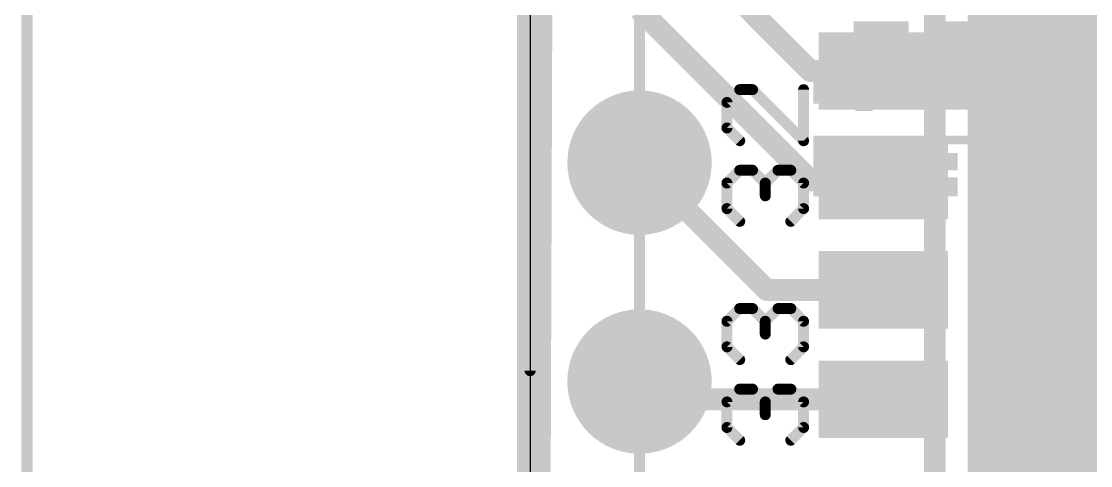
# Model space of a CAD drawing. Extents: x -8.2 to 30.2, y -5.3 to 52.8.
# Drawn here: x -5.91 to 6.51, y 25.06 to 30.21 of the extents above; entities that cross this region are included whole.
import ezdxf

# ---------------------------------------------------------------- set-up
doc = ezdxf.new("R2010")
doc.units = 0
for name, color, linetype in [('1', 12, 'CONTINUOUS'), ('16', 5, 'CONTINUOUS'), ('17', 110, 'CONTINUOUS'), ('20', 53, 'CONTINUOUS'), ('21', 40, 'CONTINUOUS'), ('22', 6, 'CONTINUOUS'), ('47', 253, 'CONTINUOUS')]:
    doc.layers.add(name, color=color, linetype=linetype)

# ---------------------------------------------------------------- blocks, each defined once
blk = doc.blocks.new('RECT')
blk.add_solid([(-0.5, -0.5), (0.5, -0.5), (-0.5, 0.5), (0.5, 0.5)])
blk = doc.blocks.new('ROUNDP')
at = {"const_width": 0.5}
blk.add_lwpolyline([(0, -0.25, 1), (0, 0.25, 1), (0, -0.25)], format="xyb", dxfattribs=at)

msp = doc.modelspace()

# ---------------------------------------------------------------- linework, layer by layer
at = {"layer": '1'}
for points, const_width in [([(0, 0), (0.127, 36.703)], 0.3048), ([(2.4765, 30.4165), (3.255, 29.638)], 0.254), ([(1.27, 30.353), (3.255, 28.368)], 0.254), ([(3.255, 29.638), (4.1, 29.638)], 0.254), ([(2.747, 27.098), (1.27, 28.575)], 0.254), ([(3.255, 28.368), (4.1, 28.368)], 0.254), ([(4.1, 27.098), (2.747, 27.098)], 0.254), ([(1.477, 25.828), (1.27, 26.035)], 0.254), ([(4.1, 25.828), (1.477, 25.828)], 0.254)]:
    msp.add_lwpolyline(points, dxfattribs=dict(at, const_width=const_width))
at = {"layer": '1', "const_width": 0.127}
for points in [[(3.255, 29.7015, 1), (3.255, 29.5745)], [(3.2101, 29.5931, 1), (3.2999, 29.6829)], [(4.1, 29.5745, 1), (4.1, 29.7015)], [(1.3149, 28.6199, 1), (1.2251, 28.5301)], [(3.255, 28.4315, 1), (3.255, 28.3045)], [(3.2101, 28.3231, 1), (3.2999, 28.4129)], [(4.1, 28.3045, 1), (4.1, 28.4315)], [(2.747, 27.1615, 1), (2.747, 27.0345)], [(2.7021, 27.0531, 1), (2.7919, 27.1429)], [(4.1, 27.0345, 1), (4.1, 27.1615)], [(1.3149, 26.0799, 1), (1.2251, 25.9901)], [(1.477, 25.8915, 1), (1.477, 25.7645)], [(4.1, 25.7645, 1), (4.1, 25.8915)], [(1.4321, 25.7831, 1), (1.5219, 25.8729)]]:
    msp.add_lwpolyline(points, format="xyb", dxfattribs=at)
at = {"layer": '16'}
for points, const_width in [([(0, 0), (0, 36.703)], 0.3048), ([(4.699, 21.336), (4.699, 35.7505)], 0.254), ([(5.334, 21.463), (5.334, 33.02)], 0.254), ([(5.969, 21.717), (5.969, 32.385)], 0.4064)]:
    msp.add_lwpolyline(points, dxfattribs=dict(at, const_width=const_width))
at = {"layer": '20'}
msp.add_line((0, 41.148), (0, 2.54), dxfattribs=at)
at = {"layer": '21', "const_width": 0.127}
for points in [[(2.4335, 29.4222), (2.2852, 29.2739)], [(2.5818, 29.4222), (2.4335, 29.4222)], [(3.175, 28.829), (2.5818, 29.4222)], [(3.175, 29.4222), (3.175, 28.829)], [(2.2852, 29.2739), (2.2852, 28.9773)], [(2.2852, 28.9773), (2.4335, 28.829)], [(2.2852, 28.3384), (2.4335, 28.4867)], [(2.4335, 28.4867), (2.5818, 28.4867)], [(2.5818, 28.4867), (2.7301, 28.3384)], [(2.7301, 28.3384), (2.8784, 28.4867)], [(2.8784, 28.4867), (3.0267, 28.4867)], [(3.0267, 28.4867), (3.175, 28.3384)], [(2.2852, 28.0418), (2.2852, 28.3384)], [(2.7301, 28.3384), (2.7301, 28.1901)], [(3.175, 28.3384), (3.175, 28.0418)], [(2.4335, 27.8935), (2.2852, 28.0418)], [(3.175, 28.0418), (3.0267, 27.8935)], [(2.2852, 26.7339), (2.4335, 26.8822)], [(2.4335, 26.8822), (2.5818, 26.8822)], [(2.5818, 26.8822), (2.7301, 26.7339)], [(2.7301, 26.7339), (2.8784, 26.8822)], [(2.8784, 26.8822), (3.0267, 26.8822)], [(3.0267, 26.8822), (3.175, 26.7339)], [(2.2852, 26.4373), (2.2852, 26.7339)], [(2.7301, 26.7339), (2.7301, 26.5856)], [(3.175, 26.7339), (3.175, 26.4373)], [(2.4335, 26.289), (2.2852, 26.4373)], [(3.175, 26.4373), (3.0267, 26.289)], [(2.2852, 25.7984), (2.4335, 25.9467)], [(2.4335, 25.9467), (2.5818, 25.9467)], [(2.5818, 25.9467), (2.7301, 25.7984)], [(2.7301, 25.7984), (2.8784, 25.9467)], [(2.8784, 25.9467), (3.0267, 25.9467)], [(3.0267, 25.9467), (3.175, 25.7984)], [(2.2852, 25.5018), (2.2852, 25.7984)], [(2.7301, 25.7984), (2.7301, 25.6501)], [(3.175, 25.7984), (3.175, 25.5018)], [(2.4335, 25.3535), (2.2852, 25.5018)], [(3.175, 25.5018), (3.0267, 25.3535)]]:
    msp.add_lwpolyline(points, dxfattribs=at)
at = {"layer": '21', "const_width": 0.0635}
for points in [[(2.4335, 29.4539, 1), (2.4335, 29.3904)], [(2.456, 29.3997, 1), (2.4111, 29.4446)], [(2.6043, 29.4446, 1), (2.5594, 29.3997)], [(2.5818, 29.3904, 1), (2.5818, 29.4539)], [(3.2068, 29.4222, 1), (3.1433, 29.4222)], [(2.317, 29.2739, 1), (2.2535, 29.2739)], [(2.2628, 29.2963, 1), (2.3077, 29.2514)], [(2.2535, 28.9773, 1), (2.317, 28.9773)], [(2.3077, 28.9997, 1), (2.2628, 28.9548)], [(2.4111, 28.8065, 1), (2.456, 28.8515)], [(3.1433, 28.829, 1), (3.2068, 28.829)], [(3.1525, 28.8065, 1), (3.1975, 28.8515)], [(2.4335, 28.5184, 1), (2.4335, 28.4549)], [(2.456, 28.4642, 1), (2.4111, 28.5091)], [(2.6043, 28.5091, 1), (2.5594, 28.4642)], [(2.5818, 28.4549, 1), (2.5818, 28.5184)], [(2.8784, 28.5184, 1), (2.8784, 28.4549)], [(2.9009, 28.4642, 1), (2.856, 28.5091)], [(3.0492, 28.5091, 1), (3.0043, 28.4642)], [(3.0267, 28.4549, 1), (3.0267, 28.5184)], [(2.317, 28.3384, 1), (2.2535, 28.3384)], [(2.2628, 28.3608, 1), (2.3077, 28.3159)], [(2.7619, 28.3384, 1), (2.6984, 28.3384)], [(2.7077, 28.3608, 1), (2.7526, 28.3159)], [(2.7077, 28.3159, 1), (2.7526, 28.3608)], [(3.2068, 28.3384, 1), (3.1433, 28.3384)], [(3.1525, 28.3159, 1), (3.1975, 28.3608)], [(2.6984, 28.1901, 1), (2.7619, 28.1901)], [(2.2535, 28.0418, 1), (2.317, 28.0418)], [(2.3077, 28.0642, 1), (2.2628, 28.0193)], [(3.1433, 28.0418, 1), (3.2068, 28.0418)], [(3.1975, 28.0193, 1), (3.1525, 28.0642)], [(2.4111, 27.871, 1), (2.456, 27.9159)], [(3.0043, 27.9159, 1), (3.0492, 27.871)], [(2.4335, 26.9139, 1), (2.4335, 26.8504)], [(2.456, 26.8597, 1), (2.4111, 26.9046)], [(2.6043, 26.9046, 1), (2.5594, 26.8597)], [(2.5818, 26.8504, 1), (2.5818, 26.9139)], [(2.8784, 26.9139, 1), (2.8784, 26.8504)], [(2.9009, 26.8597, 1), (2.856, 26.9046)], [(3.0492, 26.9046, 1), (3.0043, 26.8597)], [(3.0267, 26.8504, 1), (3.0267, 26.9139)], [(2.317, 26.7339, 1), (2.2535, 26.7339)], [(2.2628, 26.7563, 1), (2.3077, 26.7114)], [(2.7619, 26.7339, 1), (2.6984, 26.7339)], [(2.7077, 26.7563, 1), (2.7526, 26.7114)], [(2.7077, 26.7114, 1), (2.7526, 26.7563)], [(3.2068, 26.7339, 1), (3.1433, 26.7339)], [(3.1525, 26.7114, 1), (3.1975, 26.7563)], [(2.6984, 26.5856, 1), (2.7619, 26.5856)], [(2.2535, 26.4373, 1), (2.317, 26.4373)], [(2.3077, 26.4597, 1), (2.2628, 26.4148)], [(3.1433, 26.4373, 1), (3.2068, 26.4373)], [(3.1975, 26.4148, 1), (3.1525, 26.4597)], [(2.4111, 26.2665, 1), (2.456, 26.3115)], [(3.0043, 26.3115, 1), (3.0492, 26.2665)], [(2.4335, 25.9784, 1), (2.4335, 25.9149)], [(2.456, 25.9242, 1), (2.4111, 25.9691)], [(2.6043, 25.9691, 1), (2.5594, 25.9242)], [(2.5818, 25.9149, 1), (2.5818, 25.9784)], [(2.8784, 25.9784, 1), (2.8784, 25.9149)], [(2.9009, 25.9242, 1), (2.856, 25.9691)], [(3.0492, 25.9691, 1), (3.0043, 25.9242)], [(3.0267, 25.9149, 1), (3.0267, 25.9784)], [(2.317, 25.7984, 1), (2.2535, 25.7984)], [(2.2628, 25.8208, 1), (2.3077, 25.7759)], [(2.7619, 25.7984, 1), (2.6984, 25.7984)], [(2.7077, 25.8208, 1), (2.7526, 25.7759)], [(2.7077, 25.7759, 1), (2.7526, 25.8208)], [(3.2068, 25.7984, 1), (3.1433, 25.7984)], [(3.1525, 25.7759, 1), (3.1975, 25.8208)], [(2.6984, 25.6501, 1), (2.7619, 25.6501)], [(2.2535, 25.5018, 1), (2.317, 25.5018)], [(2.3077, 25.5242, 1), (2.2628, 25.4793)], [(3.1433, 25.5018, 1), (3.2068, 25.5018)], [(3.1975, 25.4793, 1), (3.1525, 25.5242)], [(2.4111, 25.331, 1), (2.456, 25.3759)], [(3.0043, 25.3759, 1), (3.0492, 25.331)]]:
    msp.add_lwpolyline(points, format="xyb", dxfattribs=at)
at = {"layer": '47', "const_width": 0.13}
for points in [[(0, 26.162), (0, 52.369)], [(1.27, 23.495), (1.27, 48.178)], [(-5.842, 0.065), (-5.842, 43.623)]]:
    msp.add_lwpolyline(points, dxfattribs=at)
at = {"layer": '47', "const_width": 0.065}
msp.add_lwpolyline([(-0.0325, 26.162, 1), (0.0325, 26.162)], format="xyb", dxfattribs=at)

# ---------------------------------------------------------------- block references
at = {"layer": '1', "xscale": 1.5, "yscale": 0.9, "rotation": 180}
for p in [(4.1, 29.638), (4.1, 28.368), (4.1, 27.098), (4.1, 25.828)]:
    msp.add_blockref('RECT', p, dxfattribs=at)
at = {"layer": '17', "xscale": 1.6764, "yscale": 1.6764}
for p in [(1.27, 28.575), (1.27, 28.575), (1.27, 26.035), (1.27, 26.035)]:
    msp.add_blockref('ROUNDP', p, dxfattribs=at)
at = {"layer": '21', "xscale": 4.699, "yscale": 17.907}
msp.add_blockref('RECT', (7.4295, 28.0035), dxfattribs=at)
at = {"layer": '22', "rotation": 180}
for p, xscale, yscale in [((4.076, 30.2057), 0.6371, 0.0168), ((4.076, 30.1889), 0.6371, 0.0168), ((4.076, 30.1722), 0.6371, 0.0167), ((4.9309, 30.2057), 0.637, 0.0168), ((4.9309, 30.1889), 0.637, 0.0168), ((4.9309, 30.1722), 0.637, 0.0167), ((5.7858, 30.2057), 0.6371, 0.0168), ((5.7858, 30.1889), 0.6371, 0.0168), ((5.7858, 30.1722), 0.6371, 0.0167), ((4.076, 30.1554), 0.6371, 0.0168), ((4.076, 30.1386), 0.6371, 0.0168), ((4.076, 30.1219), 0.6371, 0.0167), ((4.076, 30.1051), 0.6371, 0.0168), ((4.076, 30.0884), 0.6371, 0.0167), ((4.076, 30.0716), 0.6371, 0.0168), ((4.076, 30.0548), 0.6371, 0.0168), ((4.076, 30.0381), 0.6371, 0.0167), ((4.9309, 30.1554), 0.637, 0.0168), ((4.9309, 30.1386), 0.637, 0.0168), ((4.9309, 30.1219), 0.637, 0.0167), ((4.9309, 30.1051), 0.637, 0.0168), ((4.9309, 30.0884), 0.637, 0.0167), ((4.9309, 30.0716), 0.637, 0.0168), ((4.9309, 30.0548), 0.637, 0.0168), ((4.9309, 30.0381), 0.637, 0.0167), ((5.7858, 30.1554), 0.6371, 0.0168), ((5.7858, 30.1386), 0.6371, 0.0168), ((5.7858, 30.1219), 0.6371, 0.0167), ((5.7858, 30.1051), 0.6371, 0.0168), ((5.7858, 30.0884), 0.6371, 0.0167), ((5.7858, 30.0716), 0.6371, 0.0168), ((5.7858, 30.0548), 0.6371, 0.0168), ((5.7858, 30.0381), 0.6371, 0.0167), ((4.076, 30.0213), 0.6371, 0.0168), ((4.076, 30.0045), 0.6371, 0.0168), ((4.076, 29.9878), 0.6371, 0.0167), ((4.076, 29.971), 0.6371, 0.0168), ((4.076, 29.9542), 0.6371, 0.0168), ((4.076, 29.9375), 0.6371, 0.0167), ((4.076, 29.9207), 0.6371, 0.0168), ((4.9309, 30.0213), 0.637, 0.0168), ((4.9309, 30.0045), 0.637, 0.0168), ((4.9309, 29.9878), 0.637, 0.0167), ((4.9309, 29.971), 0.637, 0.0168), ((4.9309, 29.9542), 0.637, 0.0168), ((4.9309, 29.9375), 0.637, 0.0167), ((4.9309, 29.9207), 0.637, 0.0168), ((5.7858, 30.0213), 0.6371, 0.0168), ((5.7858, 30.0045), 0.6371, 0.0168), ((5.7858, 29.9878), 0.6371, 0.0167), ((5.7858, 29.971), 0.6371, 0.0168), ((5.7858, 29.9542), 0.6371, 0.0168), ((5.7858, 29.9375), 0.6371, 0.0167), ((5.7858, 29.9207), 0.6371, 0.0168), ((4.0676, 29.7866), 0.6538, 0.0168), ((4.076, 29.9039), 0.6371, 0.0168), ((4.076, 29.8872), 0.6371, 0.0167), ((4.076, 29.8704), 0.6371, 0.0168), ((4.076, 29.8537), 0.6371, 0.0167), ((4.076, 29.8369), 0.6371, 0.0168), ((4.076, 29.8201), 0.6371, 0.0168), ((4.076, 29.8034), 0.6371, 0.0167), ((4.9309, 29.9039), 0.637, 0.0168), ((4.9309, 29.8872), 0.637, 0.0167), ((4.9309, 29.8704), 0.637, 0.0168), ((4.9309, 29.8537), 0.637, 0.0167), ((4.9309, 29.8369), 0.637, 0.0168), ((4.9309, 29.8201), 0.637, 0.0168), ((4.9309, 29.8034), 0.637, 0.0167), ((4.9309, 29.7866), 0.637, 0.0168), ((5.7858, 29.9039), 0.6371, 0.0168), ((5.7858, 29.8872), 0.6371, 0.0167), ((5.7858, 29.8704), 0.6371, 0.0168), ((5.7858, 29.8537), 0.6371, 0.0167), ((5.7858, 29.8369), 0.6371, 0.0168), ((5.7858, 29.8201), 0.6371, 0.0168), ((5.7858, 29.8034), 0.6371, 0.0167), ((5.7942, 29.7866), 0.6538, 0.0168), ((3.8413, 29.686), 1.1065, 0.0168), ((3.8413, 29.6693), 1.1065, 0.0167), ((4.0257, 29.7028), 0.7377, 0.0167), ((4.0508, 29.7195), 0.6874, 0.0168), ((4.0592, 29.7363), 0.6706, 0.0168), ((4.0676, 29.7698), 0.6538, 0.0168), ((4.0676, 29.7531), 0.6538, 0.0167), ((4.9309, 29.7698), 0.637, 0.0168), ((4.9309, 29.7531), 0.637, 0.0167), ((4.9309, 29.7363), 0.637, 0.0168), ((4.9309, 29.7195), 0.637, 0.0168), ((4.9309, 29.7028), 0.637, 0.0167), ((4.9309, 29.686), 0.637, 0.0168), ((4.9309, 29.6693), 0.637, 0.0167), ((5.8361, 29.7531), 0.7377, 0.0167), ((5.8194, 29.7698), 0.7041, 0.0168), ((5.8697, 29.7363), 0.8047, 0.0168), ((5.9032, 29.7195), 0.8718, 0.0168), ((6.4816, 29.7028), 2.0285, 0.0167), ((6.4816, 29.686), 2.0285, 0.0168), ((6.4732, 29.6693), 2.0117, 0.0167), ((3.8413, 29.6525), 1.1065, 0.0168), ((3.8413, 29.6357), 1.1065, 0.0168), ((3.8413, 29.619), 1.1065, 0.0167), ((3.8413, 29.6022), 1.1065, 0.0168), ((3.8413, 29.5854), 1.1065, 0.0168), ((3.8413, 29.5687), 1.1065, 0.0167), ((3.8413, 29.5519), 1.1065, 0.0168), ((4.9309, 29.6525), 0.637, 0.0168), ((4.9309, 29.6357), 0.637, 0.0168), ((4.9309, 29.619), 0.637, 0.0167), ((4.9309, 29.6022), 0.637, 0.0168), ((4.9309, 29.5854), 0.637, 0.0168), ((4.9309, 29.5687), 0.637, 0.0167), ((4.9309, 29.5519), 0.637, 0.0168), ((6.4732, 29.6525), 2.0117, 0.0168), ((6.4732, 29.6357), 2.0117, 0.0168), ((6.4732, 29.619), 2.0117, 0.0167), ((6.4732, 29.6022), 2.0117, 0.0168), ((6.4732, 29.5854), 2.0117, 0.0168), ((6.4732, 29.5687), 2.0117, 0.0167), ((6.4732, 29.5519), 2.0117, 0.0168), ((3.8329, 29.5351), 1.0897, 0.0168), ((3.8329, 29.5184), 1.0897, 0.0167), ((3.8329, 29.5016), 1.0897, 0.0168), ((3.8329, 29.4848), 1.0897, 0.0168), ((3.8329, 29.4681), 1.0897, 0.0167), ((3.8245, 29.4513), 1.0729, 0.0168), ((3.8245, 29.4346), 1.0729, 0.0167), ((3.8245, 29.4178), 1.0729, 0.0168), ((4.9309, 29.5351), 0.637, 0.0168), ((4.9309, 29.5184), 0.637, 0.0167), ((4.9309, 29.5016), 0.637, 0.0168), ((4.9309, 29.4848), 0.637, 0.0168), ((4.9309, 29.4681), 0.637, 0.0167), ((4.9309, 29.4513), 0.637, 0.0168), ((4.9309, 29.4346), 0.637, 0.0167), ((4.9309, 29.4178), 0.637, 0.0168), ((5.7858, 29.4681), 0.6371, 0.0167), ((5.7858, 29.4513), 0.6371, 0.0168), ((5.7858, 29.4346), 0.6371, 0.0167), ((5.7858, 29.4178), 0.6371, 0.0168), ((6.4648, 29.5184), 1.995, 0.0167), ((6.4648, 29.5016), 1.995, 0.0168), ((6.4648, 29.4848), 1.995, 0.0168), ((6.4732, 29.5351), 2.0117, 0.0168), ((6.7917, 29.4681), 1.3412, 0.0167), ((6.7917, 29.4513), 1.3076, 0.0168), ((6.8001, 29.4178), 1.2573, 0.0168), ((6.8085, 29.4346), 1.2741, 0.0167), ((3.8161, 29.3843), 1.0562, 0.0167), ((3.8161, 29.3675), 1.0562, 0.0168), ((3.8077, 29.3507), 1.0394, 0.0168), ((3.7993, 29.334), 1.0226, 0.0167), ((3.7993, 29.3172), 1.0226, 0.0168), ((3.8245, 29.401), 1.0729, 0.0168), ((3.791, 29.3004), 1.0059, 0.0168), ((4.9309, 29.401), 0.637, 0.0168), ((4.9309, 29.3843), 0.637, 0.0167), ((4.9309, 29.3675), 0.637, 0.0168), ((4.9309, 29.3507), 0.637, 0.0168), ((4.9309, 29.334), 0.637, 0.0167), ((4.9309, 29.3172), 0.637, 0.0168), ((4.9309, 29.3004), 0.637, 0.0168), ((5.7858, 29.401), 0.6371, 0.0168), ((5.7858, 29.3843), 0.6371, 0.0167), ((5.7858, 29.3675), 0.6371, 0.0168), ((5.7858, 29.3507), 0.6371, 0.0168), ((5.7858, 29.334), 0.6371, 0.0167), ((5.7858, 29.3172), 0.6371, 0.0168), ((5.7858, 29.3004), 0.6371, 0.0168), ((6.8169, 29.401), 1.2237, 0.0168), ((6.8169, 29.3843), 1.1903, 0.0167), ((6.8253, 29.3675), 1.1735, 0.0168), ((6.8336, 29.3507), 1.1232, 0.0168), ((6.8336, 29.334), 1.0896, 0.0167), ((6.8336, 29.3172), 1.0562, 0.0168), ((6.8336, 29.3004), 1.0226, 0.0168), ((3.7742, 29.2837), 0.9723, 0.0167), ((3.7742, 29.2669), 0.9723, 0.0168), ((3.791, 29.2502), 0.8717, 0.0167), ((3.8077, 29.2334), 0.7712, 0.0168), ((3.8077, 29.2166), 0.7041, 0.0168), ((3.8413, 29.1999), 0.5365, 0.0167), ((3.8748, 29.1831), 0.2012, 0.0168), ((4.9309, 29.2837), 0.637, 0.0167), ((4.9309, 29.2669), 0.637, 0.0168), ((4.9309, 29.2502), 0.637, 0.0167), ((4.9309, 29.2334), 0.637, 0.0168), ((4.9309, 29.2166), 0.637, 0.0168), ((4.9309, 29.1999), 0.637, 0.0167), ((5.7858, 29.2837), 0.6371, 0.0167), ((5.7858, 29.2669), 0.6371, 0.0168), ((5.7858, 29.2502), 0.6371, 0.0167), ((5.7858, 29.2334), 0.6371, 0.0168), ((5.7858, 29.2166), 0.6371, 0.0168), ((5.7858, 29.1999), 0.6371, 0.0167), ((6.842, 29.2837), 0.9724, 0.0167), ((6.842, 29.2669), 0.9388, 0.0168), ((6.842, 29.2502), 0.8718, 0.0167), ((6.842, 29.2334), 0.7712, 0.0168), ((6.8336, 29.2166), 0.7208, 0.0168), ((10.287, 28.8813), 13.998, 0.0168), ((10.287, 28.8646), 13.998, 0.0167), ((10.287, 28.8478), 13.998, 0.0168), ((10.287, 28.8311), 13.998, 0.0167), ((10.287, 28.8143), 13.998, 0.0168), ((10.287, 28.7975), 13.998, 0.0168), ((3.5981, 28.7472), 0.6203, 0.0168), ((3.5981, 28.7305), 0.6203, 0.0167), ((3.5897, 28.7137), 0.6035, 0.0168), ((3.5897, 28.6969), 0.6035, 0.0168), ((3.6317, 28.7808), 0.6874, 0.0167), ((3.6149, 28.764), 0.6538, 0.0168), ((3.5814, 28.6802), 0.5868, 0.0167), ((4.1263, 28.6802), 0.3017, 0.0167), ((4.4447, 28.7808), 0.3353, 0.0167), ((4.4615, 28.764), 0.3018, 0.0168), ((4.4783, 28.7472), 0.2682, 0.0168), ((4.4867, 28.7305), 0.2515, 0.0167), ((4.4867, 28.7137), 0.2515, 0.0168), ((4.4867, 28.6969), 0.2515, 0.0168), ((4.6627, 28.6802), 0.6035, 0.0167), ((5.2243, 28.7808), 0.285, 0.0167), ((5.2243, 28.764), 0.285, 0.0168), ((5.2243, 28.7472), 0.285, 0.0168), ((5.2243, 28.7305), 0.285, 0.0167), ((5.2243, 28.7137), 0.285, 0.0168), ((5.2243, 28.6969), 0.285, 0.0168), ((5.2243, 28.6802), 0.285, 0.0167), ((5.6433, 28.764), 0.3521, 0.0168), ((5.6349, 28.7472), 0.3353, 0.0168), ((5.6601, 28.7808), 0.3856, 0.0167), ((5.6266, 28.7305), 0.3186, 0.0167), ((5.6266, 28.7137), 0.3186, 0.0168), ((5.6182, 28.6969), 0.3018, 0.0168), ((5.6098, 28.6802), 0.285, 0.0167), ((6.0206, 28.6802), 0.3017, 0.0167), ((6.3726, 28.7808), 0.2012, 0.0167), ((6.3726, 28.764), 0.2012, 0.0168), ((6.3726, 28.7472), 0.2012, 0.0168), ((6.3726, 28.7305), 0.2012, 0.0167), ((6.3726, 28.7137), 0.2012, 0.0168), ((6.3726, 28.6969), 0.2012, 0.0168), ((6.4816, 28.6802), 0.4191, 0.0167), ((3.5814, 28.6634), 0.5868, 0.0168), ((3.5814, 28.6466), 0.5868, 0.0168), ((3.5814, 28.6299), 0.5868, 0.0167), ((3.5814, 28.6131), 0.5868, 0.0168), ((3.5814, 28.5964), 0.5868, 0.0167), ((3.7826, 28.5796), 0.9891, 0.0168), ((3.7826, 28.5628), 0.9891, 0.0168), ((3.7826, 28.5461), 0.9891, 0.0167), ((4.1263, 28.6634), 0.3017, 0.0168), ((4.1263, 28.6466), 0.3017, 0.0168), ((4.1263, 28.6299), 0.3017, 0.0167), ((4.1263, 28.6131), 0.3017, 0.0168), ((4.1263, 28.5964), 0.3017, 0.0167), ((4.6711, 28.6634), 0.5867, 0.0168), ((4.6711, 28.6466), 0.5867, 0.0168), ((4.6711, 28.6299), 0.5867, 0.0167), ((4.6711, 28.6131), 0.5867, 0.0168), ((4.6711, 28.5964), 0.5867, 0.0167), ((4.6711, 28.5796), 0.5867, 0.0168), ((4.6711, 28.5628), 0.5867, 0.0168), ((4.6711, 28.5461), 0.5867, 0.0167), ((5.2243, 28.6634), 0.285, 0.0168), ((5.2243, 28.6466), 0.285, 0.0168), ((5.2243, 28.6299), 0.285, 0.0167), ((5.2243, 28.6131), 0.285, 0.0168), ((5.2243, 28.5964), 0.285, 0.0167), ((5.2243, 28.5796), 0.285, 0.0168), ((5.2243, 28.5628), 0.285, 0.0168), ((5.2243, 28.5461), 0.285, 0.0167), ((5.6098, 28.6634), 0.285, 0.0168), ((5.6098, 28.6466), 0.285, 0.0168), ((5.6098, 28.6299), 0.285, 0.0167), ((5.6098, 28.6131), 0.285, 0.0168), ((5.6098, 28.5964), 0.285, 0.0167), ((5.6098, 28.5796), 0.285, 0.0168), ((5.6098, 28.5628), 0.285, 0.0168), ((5.6098, 28.5461), 0.285, 0.0167), ((6.0122, 28.6466), 0.3185, 0.0168), ((6.0122, 28.6299), 0.3185, 0.0167), ((6.0122, 28.6131), 0.3185, 0.0168), ((6.0122, 28.5964), 0.3185, 0.0167), ((6.0122, 28.5796), 0.3185, 0.0168), ((6.0122, 28.5628), 0.3185, 0.0168), ((6.0122, 28.5461), 0.3185, 0.0167), ((6.0206, 28.6634), 0.3017, 0.0168), ((6.4816, 28.6634), 0.4191, 0.0168), ((6.4816, 28.6466), 0.4191, 0.0168), ((6.4816, 28.6299), 0.4191, 0.0167), ((6.4816, 28.6131), 0.4191, 0.0168), ((6.4816, 28.5964), 0.4191, 0.0167), ((6.4816, 28.5796), 0.4191, 0.0168), ((6.4816, 28.5628), 0.4191, 0.0168), ((6.4816, 28.5461), 0.4191, 0.0167), ((3.5981, 28.4455), 0.6203, 0.0167), ((3.5897, 28.4287), 0.6035, 0.0168), ((3.749, 28.4958), 0.922, 0.0167), ((3.6149, 28.4622), 0.6538, 0.0168), ((3.7826, 28.5293), 0.9891, 0.0168), ((3.7742, 28.5125), 0.9723, 0.0168), ((3.6904, 28.479), 0.8047, 0.0168), ((4.5034, 28.4455), 0.3185, 0.0167), ((4.5034, 28.4287), 0.3185, 0.0168), ((4.6627, 28.4958), 0.6035, 0.0167), ((4.5118, 28.479), 0.3018, 0.0168), ((4.5118, 28.4622), 0.3018, 0.0168), ((4.6711, 28.5293), 0.5867, 0.0168), ((4.6711, 28.5125), 0.5867, 0.0168), ((5.2243, 28.5293), 0.285, 0.0168), ((5.2243, 28.5125), 0.285, 0.0168), ((5.2243, 28.4958), 0.285, 0.0167), ((5.2243, 28.479), 0.285, 0.0168), ((5.2243, 28.4622), 0.285, 0.0168), ((5.2243, 28.4455), 0.285, 0.0167), ((5.2243, 28.4287), 0.285, 0.0168), ((5.6349, 28.4455), 0.3353, 0.0167), ((5.6517, 28.4287), 0.3689, 0.0168), ((5.6098, 28.5293), 0.285, 0.0168), ((5.6098, 28.5125), 0.285, 0.0168), ((5.6182, 28.4958), 0.3018, 0.0167), ((5.6182, 28.479), 0.3018, 0.0168), ((5.6266, 28.4622), 0.3186, 0.0168), ((6.0122, 28.5293), 0.3185, 0.0168), ((6.0122, 28.5125), 0.3185, 0.0168), ((6.0206, 28.4958), 0.3017, 0.0167), ((6.0206, 28.479), 0.3017, 0.0168), ((6.0373, 28.4622), 0.2682, 0.0168), ((6.4816, 28.5293), 0.4191, 0.0168), ((6.4816, 28.5125), 0.4191, 0.0168), ((6.4816, 28.4958), 0.4191, 0.0167), ((6.4816, 28.479), 0.4191, 0.0168), ((6.4816, 28.4622), 0.4191, 0.0168), ((6.4816, 28.4455), 0.4191, 0.0167), ((6.4816, 28.4287), 0.4191, 0.0168), ((3.5814, 28.412), 0.5868, 0.0167), ((3.5814, 28.3952), 0.5868, 0.0168), ((3.5814, 28.3784), 0.5868, 0.0168), ((3.5814, 28.3617), 0.5868, 0.0167), ((3.5814, 28.3449), 0.5868, 0.0168), ((3.5814, 28.3281), 0.5868, 0.0168), ((3.573, 28.3114), 0.57, 0.0167), ((4.4615, 28.3281), 1.0058, 0.0168), ((4.4615, 28.3114), 1.0058, 0.0167), ((4.4699, 28.3617), 0.989, 0.0167), ((4.4699, 28.3449), 0.989, 0.0168), ((4.4867, 28.3784), 0.9555, 0.0168), ((4.537, 28.3952), 0.8549, 0.0168), ((4.4783, 28.412), 0.3688, 0.0167), ((5.2243, 28.412), 0.285, 0.0167), ((5.2243, 28.3952), 0.285, 0.0168), ((5.2243, 28.3784), 0.285, 0.0168), ((5.2243, 28.3617), 0.285, 0.0167), ((5.2243, 28.3449), 0.285, 0.0168), ((5.2243, 28.3281), 0.285, 0.0168), ((5.2243, 28.3114), 0.285, 0.0167), ((5.6349, 28.3952), 0.3353, 0.0168), ((5.6685, 28.412), 0.4024, 0.0167), ((5.6266, 28.3784), 0.3186, 0.0168), ((5.6266, 28.3617), 0.3186, 0.0167), ((5.6182, 28.3449), 0.3018, 0.0168), ((5.6182, 28.3281), 0.3018, 0.0168), ((5.6182, 28.3114), 0.3018, 0.0167), ((6.0206, 28.3449), 0.3017, 0.0168), ((6.0206, 28.3281), 0.3017, 0.0168), ((6.0206, 28.3114), 0.3017, 0.0167), ((6.0289, 28.3617), 0.285, 0.0167), ((6.4816, 28.412), 0.4191, 0.0167), ((6.4816, 28.3952), 0.4191, 0.0168), ((6.4816, 28.3784), 0.4191, 0.0168), ((6.4816, 28.3617), 0.4191, 0.0167), ((6.4816, 28.3449), 0.4191, 0.0168), ((6.4816, 28.3281), 0.4191, 0.0168), ((6.4816, 28.3114), 0.4191, 0.0167), ((3.573, 28.2946), 0.57, 0.0168), ((3.573, 28.2778), 0.57, 0.0168), ((3.5814, 28.2611), 0.5868, 0.0167), ((3.5814, 28.2443), 0.5868, 0.0168), ((3.5814, 28.2275), 0.5868, 0.0168), ((3.5814, 28.2108), 0.5868, 0.0167), ((3.5814, 28.194), 0.5868, 0.0168), ((4.1263, 28.2946), 0.3353, 0.0168), ((4.1263, 28.2778), 0.3353, 0.0168), ((4.1263, 28.2611), 0.3353, 0.0167), ((4.1263, 28.2443), 0.3353, 0.0168), ((4.1263, 28.2275), 0.3353, 0.0168), ((4.1347, 28.2108), 0.3185, 0.0167), ((4.1263, 28.194), 0.3017, 0.0168), ((4.6711, 28.2108), 0.5867, 0.0167), ((4.6711, 28.194), 0.5867, 0.0168), ((4.6795, 28.2946), 0.5699, 0.0168), ((4.6795, 28.2778), 0.5699, 0.0168), ((4.6795, 28.2611), 0.5699, 0.0167), ((4.6795, 28.2443), 0.5699, 0.0168), ((4.6795, 28.2275), 0.5699, 0.0168), ((5.2243, 28.2946), 0.285, 0.0168), ((5.2243, 28.2778), 0.285, 0.0168), ((5.2243, 28.2611), 0.285, 0.0167), ((5.2243, 28.2443), 0.285, 0.0168), ((5.2243, 28.2275), 0.285, 0.0168), ((5.2243, 28.2108), 0.285, 0.0167), ((5.2243, 28.194), 0.285, 0.0168), ((5.6098, 28.2946), 0.285, 0.0168), ((5.6098, 28.2778), 0.285, 0.0168), ((5.6098, 28.2611), 0.285, 0.0167), ((5.6098, 28.2443), 0.285, 0.0168), ((5.6098, 28.2275), 0.285, 0.0168), ((5.6098, 28.2108), 0.285, 0.0167), ((5.6098, 28.194), 0.285, 0.0168), ((6.0122, 28.2611), 0.3185, 0.0167), ((6.0122, 28.2443), 0.3185, 0.0168), ((6.0122, 28.2275), 0.3185, 0.0168), ((6.0122, 28.2108), 0.3185, 0.0167), ((6.0122, 28.194), 0.3185, 0.0168), ((6.0206, 28.2946), 0.3017, 0.0168), ((6.0206, 28.2778), 0.3017, 0.0168), ((6.4816, 28.2946), 0.4191, 0.0168), ((6.4816, 28.2778), 0.4191, 0.0168), ((6.4816, 28.2611), 0.4191, 0.0167), ((6.4816, 28.2443), 0.4191, 0.0168), ((6.4816, 28.2275), 0.4191, 0.0168), ((6.4816, 28.2108), 0.4191, 0.0167), ((6.4816, 28.194), 0.4191, 0.0168)]:
    msp.add_blockref('RECT', p, dxfattribs=dict(at, xscale=xscale, yscale=yscale))

doc.saveas('drawing.dxf')
